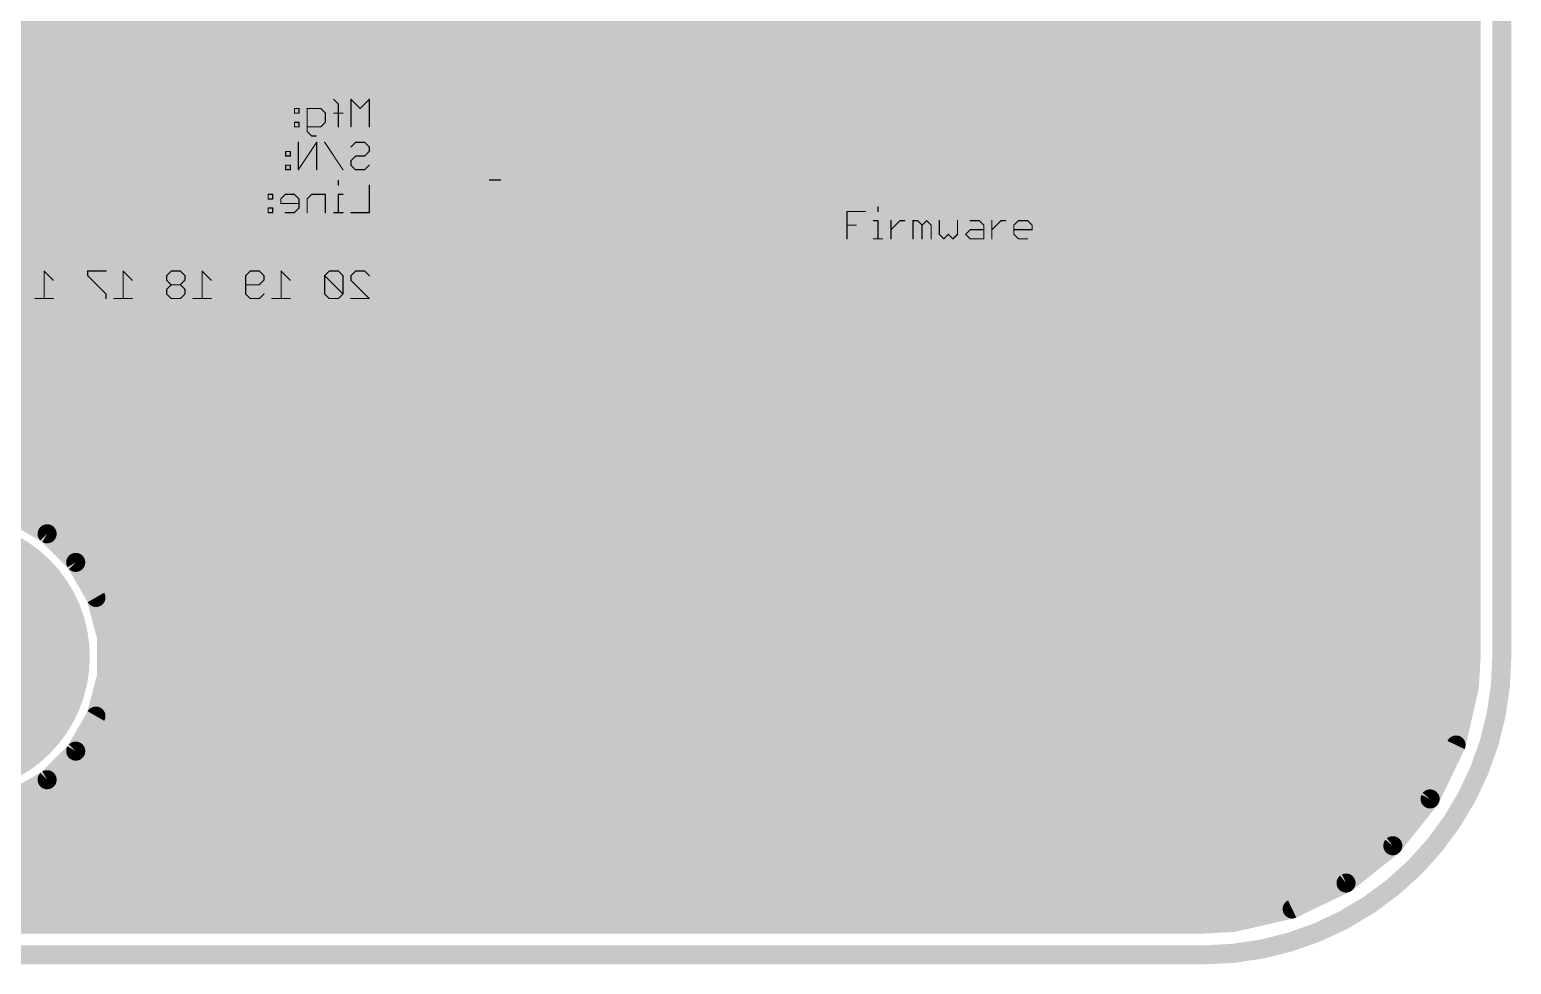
# Model space of a CAD drawing. Extents: x -14 to 61.4, y -16.8 to 62.4.
# Drawn here: x 29.58 to 61.16, y -0.2 to 19.71 of the extents above; entities that cross this region are included whole.
import ezdxf

# ---------------------------------------------------------------- set-up
doc = ezdxf.new("R2010")
doc.units = 0
for name, color, linetype in [('122', 253, 'CONTINUOUS'), ('16', 175, 'CONTINUOUS'), ('17', 82, 'CONTINUOUS'), ('19', 53, 'CONTINUOUS'), ('20', 7, 'CONTINUOUS'), ('30', 253, 'CONTINUOUS')]:
    doc.layers.add(name, color=color, linetype=linetype)

# ---------------------------------------------------------------- blocks, each defined once
blk = doc.blocks.new('RECT')
blk.add_solid([(-0.5, -0.5), (0.5, -0.5), (-0.5, 0.5), (0.5, 0.5)])
blk = doc.blocks.new('ROUNDP')
at = {"const_width": 0.5}
blk.add_lwpolyline([(0, -0.25, 1), (0, 0.25, 1), (0, -0.25)], format="xyb", dxfattribs=at)

msp = doc.modelspace()

# ---------------------------------------------------------------- linework, layer by layer
at = {"layer": '122', "const_width": 0.0254}
for points in [[(35.3205, 18.0301), (35.223, 18.0301)], [(35.223, 18.0301), (35.223, 17.9326)], [(35.3205, 17.9326), (35.3205, 18.0301)], [(35.492, 17.5429), (35.492, 18.0301)], [(35.492, 18.0301), (35.7843, 18.0301)], [(35.7843, 18.0301), (35.8818, 17.9326)], [(36.1585, 18.1275), (36.0611, 18.225)], [(36.1585, 17.6403), (36.1585, 18.1275)], [(36.6224, 18.0301), (36.4275, 18.225)], [(36.4275, 18.225), (36.4275, 17.6403)], [(36.8173, 18.225), (36.6224, 18.0301)], [(36.8173, 17.6403), (36.8173, 18.225)], [(35.223, 17.9326), (35.3205, 17.9326)], [(35.3205, 17.7377), (35.223, 17.7377)], [(35.223, 17.7377), (35.223, 17.6403)], [(35.3205, 17.6403), (35.3205, 17.7377)], [(35.8818, 17.7377), (35.7843, 17.6403)], [(35.8818, 17.9326), (35.8818, 17.7377)], [(36.256, 17.9326), (36.0611, 17.9326)], [(35.223, 17.6403), (35.3205, 17.6403)], [(35.7843, 17.6403), (35.492, 17.6403)], [(35.5894, 17.4454), (35.492, 17.5429)], [(35.6869, 17.4454), (35.5894, 17.4454)], [(35.1334, 17.1157), (35.0359, 17.1157)], [(35.0359, 17.1157), (35.0359, 17.0182)], [(35.1334, 17.0182), (35.1334, 17.1157)], [(35.6947, 17.3106), (35.3049, 16.7259)], [(35.3049, 16.7259), (35.3049, 17.3106)], [(35.6947, 16.7259), (35.6947, 17.3106)], [(36.256, 16.7259), (35.8662, 17.3106)], [(36.4275, 17.2131), (36.525, 17.3106)], [(36.525, 17.3106), (36.7199, 17.3106)], [(36.7199, 17.3106), (36.8173, 17.2131)], [(36.8173, 17.1157), (36.7199, 17.0182)], [(36.8173, 17.2131), (36.8173, 17.1157)], [(35.0359, 17.0182), (35.1334, 17.0182)], [(35.1334, 16.8233), (35.0359, 16.8233)], [(35.0359, 16.8233), (35.0359, 16.7259)], [(35.1334, 16.7259), (35.1334, 16.8233)], [(36.525, 17.0182), (36.4275, 16.9208)], [(36.4275, 16.9208), (36.4275, 16.8233)], [(36.4275, 16.8233), (36.525, 16.7259)], [(36.7199, 17.0182), (36.525, 17.0182)], [(36.7199, 16.7259), (36.8173, 16.8233)], [(35.0359, 16.7259), (35.1334, 16.7259)], [(36.1585, 16.4936), (36.1585, 16.3962)], [(36.525, 16.7259), (36.7199, 16.7259)], [(34.7592, 16.2013), (34.6617, 16.2013)], [(34.6617, 16.2013), (34.6617, 16.1038)], [(34.6617, 16.1038), (34.7592, 16.1038)], [(34.7592, 16.1038), (34.7592, 16.2013)], [(35.0281, 16.2013), (34.9307, 16.1038)], [(34.9307, 16.1038), (34.9307, 16.0064)], [(35.223, 16.2013), (35.0281, 16.2013)], [(35.3205, 16.1038), (35.223, 16.2013)], [(35.3205, 15.9089), (35.3205, 16.1038)], [(35.5894, 16.2013), (35.492, 16.1038)], [(35.492, 16.1038), (35.492, 15.8115)], [(35.8818, 16.2013), (35.5894, 16.2013)], [(35.8818, 15.8115), (35.8818, 16.2013)], [(36.256, 16.2013), (36.1585, 16.2013)], [(36.1585, 16.2013), (36.1585, 15.8115)], [(36.8173, 16.3962), (36.8173, 15.8115)], [(34.7592, 15.9089), (34.6617, 15.9089)], [(34.6617, 15.9089), (34.6617, 15.8115)], [(34.6617, 15.8115), (34.7592, 15.8115)], [(34.7592, 15.8115), (34.7592, 15.9089)], [(34.9307, 16.0064), (35.3205, 16.0064)], [(35.0281, 15.8115), (35.223, 15.8115)], [(35.223, 15.8115), (35.3205, 15.9089)], [(36.256, 15.8115), (36.0611, 15.8115)], [(36.8173, 15.8115), (36.4275, 15.8115)], [(47.0027, 15.2527), (47.0027, 15.8374)], [(47.0027, 15.8374), (47.3925, 15.8374)], [(47.6615, 15.9348), (47.6615, 15.8374)], [(47.0027, 15.545), (47.1976, 15.545)], [(47.564, 15.6425), (47.6615, 15.6425)], [(47.6615, 15.6425), (47.6615, 15.2527)], [(47.9382, 15.2527), (47.9382, 15.6425)], [(47.9382, 15.4476), (48.1331, 15.6425)], [(48.1331, 15.6425), (48.2306, 15.6425)], [(48.406, 15.2527), (48.406, 15.6425)], [(48.406, 15.6425), (48.5034, 15.6425)], [(48.5034, 15.6425), (48.6009, 15.545)], [(48.6009, 15.545), (48.6983, 15.6425)], [(48.6009, 15.545), (48.6009, 15.2527)], [(48.6983, 15.6425), (48.7958, 15.545)], [(48.7958, 15.545), (48.7958, 15.2527)], [(48.9673, 15.6425), (48.9673, 15.3501)], [(49.3571, 15.3501), (49.3571, 15.6425)], [(49.626, 15.6425), (49.8209, 15.6425)], [(49.8209, 15.6425), (49.9184, 15.545)], [(49.9184, 15.545), (49.9184, 15.2527)], [(50.0899, 15.2527), (50.0899, 15.6425)], [(50.0899, 15.4476), (50.2848, 15.6425)], [(50.2848, 15.6425), (50.3822, 15.6425)], [(50.5577, 15.545), (50.6551, 15.6425)], [(50.5577, 15.3501), (50.5577, 15.545)], [(50.6551, 15.6425), (50.85, 15.6425)], [(50.85, 15.6425), (50.9475, 15.545)], [(50.9475, 15.545), (50.9475, 15.4476)], [(47.564, 15.2527), (47.7589, 15.2527)], [(48.9673, 15.3501), (49.0647, 15.2527)], [(49.0647, 15.2527), (49.1622, 15.3501)], [(49.1622, 15.3501), (49.2596, 15.2527)], [(49.2596, 15.2527), (49.3571, 15.3501)], [(49.5286, 15.3501), (49.626, 15.4476)], [(49.626, 15.2527), (49.5286, 15.3501)], [(49.626, 15.4476), (49.9184, 15.4476)], [(49.9184, 15.2527), (49.626, 15.2527)], [(50.9475, 15.4476), (50.5577, 15.4476)], [(50.6551, 15.2527), (50.5577, 15.3501)], [(50.85, 15.2527), (50.6551, 15.2527)], [(30.0816, 14.3725), (29.8867, 14.5674)], [(29.8867, 14.5674), (29.8867, 13.9827)], [(31.2042, 14.5674), (30.8144, 14.5674)], [(30.8144, 14.5674), (30.8144, 14.4699)], [(31.7655, 14.3725), (31.5706, 14.5674)], [(31.5706, 14.5674), (31.5706, 13.9827)], [(32.5958, 14.5674), (32.4983, 14.4699)], [(32.7907, 14.5674), (32.5958, 14.5674)], [(32.8881, 14.4699), (32.7907, 14.5674)], [(33.4494, 14.3725), (33.2545, 14.5674)], [(33.2545, 14.5674), (33.2545, 13.9827)], [(34.1823, 14.4699), (34.2797, 14.5674)], [(34.2797, 14.5674), (34.4746, 14.5674)], [(34.4746, 14.5674), (34.5721, 14.4699)], [(35.1334, 14.3725), (34.9385, 14.5674)], [(34.9385, 14.5674), (34.9385, 13.9827)], [(35.9636, 14.5674), (35.8662, 14.4699)], [(36.1585, 14.5674), (35.9636, 14.5674)], [(36.256, 14.4699), (36.1585, 14.5674)], [(36.4275, 14.4699), (36.525, 14.5674)], [(36.525, 14.5674), (36.7199, 14.5674)], [(36.7199, 14.5674), (36.8173, 14.4699)], [(30.8144, 14.4699), (31.2042, 14.0801)], [(32.4983, 14.4699), (32.4983, 14.3725)], [(32.4983, 14.3725), (32.5958, 14.275)], [(32.5958, 14.275), (32.4983, 14.1776)], [(32.7907, 14.275), (32.5958, 14.275)], [(32.7907, 14.275), (32.8881, 14.3725)], [(32.8881, 14.1776), (32.7907, 14.275)], [(32.8881, 14.3725), (32.8881, 14.4699)], [(34.1823, 14.0801), (34.1823, 14.4699)], [(34.4746, 14.275), (34.1823, 14.275)], [(34.5721, 14.3725), (34.4746, 14.275)], [(34.5721, 14.4699), (34.5721, 14.3725)], [(35.8662, 14.4699), (35.8662, 14.0801)], [(36.256, 14.0801), (35.8662, 14.4699)], [(36.256, 14.0801), (36.256, 14.4699)], [(36.4275, 14.3725), (36.4275, 14.4699)], [(36.8173, 13.9827), (36.4275, 14.3725)], [(30.0816, 13.9827), (29.6918, 13.9827)], [(31.2042, 14.0801), (31.2042, 13.9827)], [(31.7655, 13.9827), (31.3757, 13.9827)], [(32.4983, 14.1776), (32.4983, 14.0801)], [(32.4983, 14.0801), (32.5958, 13.9827)], [(32.5958, 13.9827), (32.7907, 13.9827)], [(32.7907, 13.9827), (32.8881, 14.0801)], [(32.8881, 14.0801), (32.8881, 14.1776)], [(33.4494, 13.9827), (33.0596, 13.9827)], [(34.2797, 13.9827), (34.1823, 14.0801)], [(34.4746, 13.9827), (34.2797, 13.9827)], [(34.5721, 14.0801), (34.4746, 13.9827)], [(35.1334, 13.9827), (34.7436, 13.9827)], [(35.8662, 14.0801), (35.9636, 13.9827)], [(35.9636, 13.9827), (36.1585, 13.9827)], [(36.1585, 13.9827), (36.256, 14.0801)], [(36.4275, 13.9827), (36.8173, 13.9827)]]:
    msp.add_lwpolyline(points, dxfattribs=at)
at = {"layer": '122', "const_width": 0.0127}
for points in [[(35.223, 18.0364, 1), (35.223, 18.0237)], [(35.2294, 18.0301, 1), (35.2167, 18.0301)], [(35.3268, 18.0301, 1), (35.3141, 18.0301)], [(35.3205, 18.0237, 1), (35.3205, 18.0364)], [(35.4983, 18.0301, 1), (35.4856, 18.0301)], [(35.492, 18.0364, 1), (35.492, 18.0237)], [(35.7888, 18.0346, 1), (35.7798, 18.0256)], [(35.7843, 18.0237, 1), (35.7843, 18.0364)], [(36.0656, 18.2295, 1), (36.0566, 18.2205)], [(36.1649, 18.1275, 1), (36.1522, 18.1275)], [(36.1541, 18.1231, 1), (36.163, 18.132)], [(36.432, 18.2295, 1), (36.423, 18.2205)], [(36.4339, 18.225, 1), (36.4212, 18.225)], [(36.6179, 18.0346, 1), (36.6269, 18.0256)], [(36.6179, 18.0256, 1), (36.6269, 18.0346)], [(36.8237, 18.225, 1), (36.811, 18.225)], [(36.8218, 18.2205, 1), (36.8128, 18.2295)], [(35.223, 17.939, 1), (35.223, 17.9263)], [(35.223, 17.7441, 1), (35.223, 17.7314)], [(35.2167, 17.9326, 1), (35.2294, 17.9326)], [(35.2294, 17.7377, 1), (35.2167, 17.7377)], [(35.3141, 17.9326, 1), (35.3268, 17.9326)], [(35.3268, 17.7377, 1), (35.3141, 17.7377)], [(35.3205, 17.9263, 1), (35.3205, 17.939)], [(35.3205, 17.7314, 1), (35.3205, 17.7441)], [(35.8881, 17.9326, 1), (35.8754, 17.9326)], [(35.8754, 17.7377, 1), (35.8881, 17.7377)], [(35.8773, 17.9282, 1), (35.8863, 17.9371)], [(35.8863, 17.7333, 1), (35.8773, 17.7422)], [(36.0611, 17.939, 1), (36.0611, 17.9263)], [(36.256, 17.9263, 1), (36.256, 17.939)], [(35.223, 17.6467, 1), (35.223, 17.6339)], [(35.2167, 17.6403, 1), (35.2294, 17.6403)], [(35.3141, 17.6403, 1), (35.3268, 17.6403)], [(35.3205, 17.6339, 1), (35.3205, 17.6467)], [(35.492, 17.6467, 1), (35.492, 17.6339)], [(35.4965, 17.5473, 1), (35.4875, 17.5384)], [(35.4856, 17.5429, 1), (35.4983, 17.5429)], [(35.5894, 17.4518, 1), (35.5894, 17.4391)], [(35.5849, 17.4409, 1), (35.5939, 17.4499)], [(35.6869, 17.4391, 1), (35.6869, 17.4518)], [(35.7798, 17.6448, 1), (35.7888, 17.6358)], [(35.7843, 17.6339, 1), (35.7843, 17.6467)], [(36.1522, 17.6403, 1), (36.1649, 17.6403)], [(36.4212, 17.6403, 1), (36.4339, 17.6403)], [(36.811, 17.6403, 1), (36.8237, 17.6403)], [(35.0359, 17.122, 1), (35.0359, 17.1093)], [(35.0423, 17.1157, 1), (35.0296, 17.1157)], [(35.1397, 17.1157, 1), (35.127, 17.1157)], [(35.1334, 17.1093, 1), (35.1334, 17.122)], [(35.3112, 17.3106, 1), (35.2985, 17.3106)], [(35.701, 17.3106, 1), (35.6883, 17.3106)], [(35.7, 17.3071, 1), (35.6894, 17.3141)], [(35.8715, 17.3141, 1), (35.8609, 17.3071)], [(36.423, 17.2176, 1), (36.432, 17.2087)], [(36.525, 17.3169, 1), (36.525, 17.3042)], [(36.5294, 17.3061, 1), (36.5205, 17.3151)], [(36.7243, 17.3151, 1), (36.7154, 17.3061)], [(36.7199, 17.3042, 1), (36.7199, 17.3169)], [(36.8237, 17.2131, 1), (36.811, 17.2131)], [(36.811, 17.1157, 1), (36.8237, 17.1157)], [(36.8128, 17.2087, 1), (36.8218, 17.2176)], [(36.8218, 17.1112, 1), (36.8128, 17.1202)], [(35.0359, 17.0246, 1), (35.0359, 17.0119)], [(35.0359, 16.8297, 1), (35.0359, 16.817)], [(35.0296, 17.0182, 1), (35.0423, 17.0182)], [(35.0423, 16.8233, 1), (35.0296, 16.8233)], [(35.127, 17.0182, 1), (35.1397, 17.0182)], [(35.1397, 16.8233, 1), (35.127, 16.8233)], [(35.1334, 17.0119, 1), (35.1334, 17.0246)], [(35.1334, 16.817, 1), (35.1334, 16.8297)], [(36.423, 16.9253, 1), (36.432, 16.9163)], [(36.432, 16.8278, 1), (36.423, 16.8189)], [(36.4339, 16.9208, 1), (36.4212, 16.9208)], [(36.4212, 16.8233, 1), (36.4339, 16.8233)], [(36.525, 17.0246, 1), (36.525, 17.0119)], [(36.5294, 17.0138, 1), (36.5205, 17.0227)], [(36.7154, 17.0227, 1), (36.7243, 17.0138)], [(36.7199, 17.0119, 1), (36.7199, 17.0246)], [(36.8218, 16.8189, 1), (36.8128, 16.8278)], [(35.0359, 16.7323, 1), (35.0359, 16.7195)], [(35.0296, 16.7259, 1), (35.0423, 16.7259)], [(35.127, 16.7259, 1), (35.1397, 16.7259)], [(35.1334, 16.7195, 1), (35.1334, 16.7323)], [(35.2996, 16.7294, 1), (35.3102, 16.7224)], [(35.2985, 16.7259, 1), (35.3112, 16.7259)], [(35.6883, 16.7259, 1), (35.701, 16.7259)], [(36.1649, 16.4936, 1), (36.1522, 16.4936)], [(36.2507, 16.7224, 1), (36.2613, 16.7294)], [(36.525, 16.7323, 1), (36.525, 16.7195)], [(36.5205, 16.7214, 1), (36.5294, 16.7304)], [(36.7154, 16.7304, 1), (36.7243, 16.7214)], [(36.7199, 16.7195, 1), (36.7199, 16.7323)], [(34.6617, 16.2076, 1), (34.6617, 16.1949)], [(34.6617, 16.1102, 1), (34.6617, 16.0975)], [(34.6681, 16.2013, 1), (34.6554, 16.2013)], [(34.6554, 16.1038, 1), (34.6681, 16.1038)], [(34.7655, 16.2013, 1), (34.7528, 16.2013)], [(34.7528, 16.1038, 1), (34.7655, 16.1038)], [(34.7592, 16.1949, 1), (34.7592, 16.2076)], [(34.7592, 16.0975, 1), (34.7592, 16.1102)], [(34.937, 16.1038, 1), (34.9243, 16.1038)], [(34.9262, 16.1083, 1), (34.9352, 16.0994)], [(35.0281, 16.2076, 1), (35.0281, 16.1949)], [(35.0326, 16.1968, 1), (35.0236, 16.2058)], [(35.2275, 16.2058, 1), (35.2185, 16.1968)], [(35.223, 16.1949, 1), (35.223, 16.2076)], [(35.3268, 16.1038, 1), (35.3141, 16.1038)], [(35.316, 16.0994, 1), (35.325, 16.1083)], [(35.4983, 16.1038, 1), (35.4856, 16.1038)], [(35.4875, 16.1083, 1), (35.4965, 16.0994)], [(35.5894, 16.2076, 1), (35.5894, 16.1949)], [(35.5939, 16.1968, 1), (35.5849, 16.2058)], [(35.8881, 16.2013, 1), (35.8754, 16.2013)], [(35.8818, 16.1949, 1), (35.8818, 16.2076)], [(36.1585, 16.2076, 1), (36.1585, 16.1949)], [(36.1522, 16.3962, 1), (36.1649, 16.3962)], [(36.1649, 16.2013, 1), (36.1522, 16.2013)], [(36.256, 16.1949, 1), (36.256, 16.2076)], [(36.8237, 16.3962, 1), (36.811, 16.3962)], [(34.6617, 15.9153, 1), (34.6617, 15.9026)], [(34.6681, 15.9089, 1), (34.6554, 15.9089)], [(34.6617, 15.8178, 1), (34.6617, 15.8052)], [(34.6554, 15.8115, 1), (34.6681, 15.8115)], [(34.7655, 15.9089, 1), (34.7528, 15.9089)], [(34.7528, 15.8115, 1), (34.7655, 15.8115)], [(34.7592, 15.9026, 1), (34.7592, 15.9153)], [(34.7592, 15.8052, 1), (34.7592, 15.8178)], [(34.9307, 16.0127, 1), (34.9307, 16)], [(34.9243, 16.0064, 1), (34.937, 16.0064)], [(35.0281, 15.8178, 1), (35.0281, 15.8052)], [(35.2185, 15.816, 1), (35.2275, 15.807)], [(35.223, 15.8052, 1), (35.223, 15.8178)], [(35.3141, 15.9089, 1), (35.3268, 15.9089)], [(35.325, 15.9045, 1), (35.316, 15.9134)], [(35.3205, 16, 1), (35.3205, 16.0127)], [(35.4856, 15.8115, 1), (35.4983, 15.8115)], [(35.8754, 15.8115, 1), (35.8881, 15.8115)], [(36.0611, 15.8178, 1), (36.0611, 15.8052)], [(36.1522, 15.8115, 1), (36.1649, 15.8115)], [(36.256, 15.8052, 1), (36.256, 15.8178)], [(36.4275, 15.8178, 1), (36.4275, 15.8052)], [(36.811, 15.8115, 1), (36.8237, 15.8115)], [(36.8173, 15.8052, 1), (36.8173, 15.8178)], [(47.0027, 15.8437, 1), (47.0027, 15.831)], [(47.0091, 15.8374, 1), (46.9964, 15.8374)], [(47.3925, 15.831, 1), (47.3925, 15.8437)], [(47.6678, 15.9348, 1), (47.6551, 15.9348)], [(47.6551, 15.8374, 1), (47.6678, 15.8374)], [(47.0027, 15.5514, 1), (47.0027, 15.5387)], [(47.1976, 15.5387, 1), (47.1976, 15.5514)], [(47.564, 15.6488, 1), (47.564, 15.6361)], [(47.6678, 15.6425, 1), (47.6551, 15.6425)], [(47.6615, 15.6361, 1), (47.6615, 15.6488)], [(47.9446, 15.6425, 1), (47.9319, 15.6425)], [(48.1331, 15.6488, 1), (48.1331, 15.6361)], [(48.1376, 15.638, 1), (48.1286, 15.647)], [(48.2306, 15.6361, 1), (48.2306, 15.6488)], [(48.4123, 15.6425, 1), (48.3996, 15.6425)], [(48.406, 15.6488, 1), (48.406, 15.6361)], [(48.5079, 15.647, 1), (48.4989, 15.638)], [(48.5034, 15.6361, 1), (48.5034, 15.6488)], [(48.6072, 15.545, 1), (48.5945, 15.545)], [(48.5964, 15.5495, 1), (48.6054, 15.5406)], [(48.5964, 15.5406, 1), (48.6054, 15.5495)], [(48.7028, 15.647, 1), (48.6938, 15.638)], [(48.7028, 15.638, 1), (48.6938, 15.647)], [(48.8021, 15.545, 1), (48.7894, 15.545)], [(48.7913, 15.5406, 1), (48.8003, 15.5495)], [(48.9736, 15.6425, 1), (48.9609, 15.6425)], [(49.3634, 15.6425, 1), (49.3507, 15.6425)], [(49.626, 15.6488, 1), (49.626, 15.6361)], [(49.8254, 15.647, 1), (49.8165, 15.638)], [(49.8209, 15.6361, 1), (49.8209, 15.6488)], [(49.9247, 15.545, 1), (49.912, 15.545)], [(49.9139, 15.5406, 1), (49.9229, 15.5495)], [(50.0963, 15.6425, 1), (50.0836, 15.6425)], [(50.2848, 15.6488, 1), (50.2848, 15.6361)], [(50.2893, 15.638, 1), (50.2803, 15.647)], [(50.3822, 15.6361, 1), (50.3822, 15.6488)], [(50.564, 15.545, 1), (50.5513, 15.545)], [(50.5532, 15.5495, 1), (50.5622, 15.5406)], [(50.6551, 15.6488, 1), (50.6551, 15.6361)], [(50.6596, 15.638, 1), (50.6506, 15.647)], [(50.8545, 15.647, 1), (50.8455, 15.638)], [(50.85, 15.6361, 1), (50.85, 15.6488)], [(50.9538, 15.545, 1), (50.9411, 15.545)], [(50.943, 15.5406, 1), (50.9519, 15.5495)], [(46.9964, 15.2527, 1), (47.0091, 15.2527)], [(47.564, 15.2591, 1), (47.564, 15.2464)], [(47.6551, 15.2527, 1), (47.6678, 15.2527)], [(47.7589, 15.2464, 1), (47.7589, 15.2591)], [(47.9337, 15.4521, 1), (47.9427, 15.4431)], [(47.9319, 15.2527, 1), (47.9446, 15.2527)], [(48.3996, 15.2527, 1), (48.4123, 15.2527)], [(48.5945, 15.2527, 1), (48.6072, 15.2527)], [(48.7894, 15.2527, 1), (48.8021, 15.2527)], [(48.9718, 15.3546, 1), (48.9628, 15.3457)], [(48.9609, 15.3501, 1), (48.9736, 15.3501)], [(49.0602, 15.2572, 1), (49.0692, 15.2482)], [(49.0602, 15.2482, 1), (49.0692, 15.2572)], [(49.1667, 15.3546, 1), (49.1577, 15.3457)], [(49.1667, 15.3457, 1), (49.1577, 15.3546)], [(49.2551, 15.2572, 1), (49.2641, 15.2482)], [(49.2551, 15.2482, 1), (49.2641, 15.2572)], [(49.3507, 15.3501, 1), (49.3634, 15.3501)], [(49.3616, 15.3457, 1), (49.3526, 15.3546)], [(49.5331, 15.3546, 1), (49.5241, 15.3457)], [(49.5241, 15.3546, 1), (49.5331, 15.3457)], [(49.626, 15.4539, 1), (49.626, 15.4412)], [(49.626, 15.2591, 1), (49.626, 15.2464)], [(49.6305, 15.4431, 1), (49.6216, 15.4521)], [(49.6216, 15.2482, 1), (49.6305, 15.2572)], [(49.912, 15.2527, 1), (49.9247, 15.2527)], [(49.9184, 15.4412, 1), (49.9184, 15.4539)], [(49.9184, 15.2464, 1), (49.9184, 15.2591)], [(50.0854, 15.4521, 1), (50.0944, 15.4431)], [(50.0836, 15.2527, 1), (50.0963, 15.2527)], [(50.5577, 15.4539, 1), (50.5577, 15.4412)], [(50.5622, 15.3546, 1), (50.5532, 15.3457)], [(50.5513, 15.3501, 1), (50.564, 15.3501)], [(50.6551, 15.2591, 1), (50.6551, 15.2464)], [(50.6506, 15.2482, 1), (50.6596, 15.2572)], [(50.85, 15.2464, 1), (50.85, 15.2591)], [(50.9411, 15.4476, 1), (50.9538, 15.4476)], [(50.9475, 15.4412, 1), (50.9475, 15.4539)], [(29.893, 14.5674, 1), (29.8803, 14.5674)], [(29.8912, 14.5719, 1), (29.8822, 14.5629)], [(30.8144, 14.5737, 1), (30.8144, 14.561)], [(30.8208, 14.5674, 1), (30.8081, 14.5674)], [(31.2042, 14.561, 1), (31.2042, 14.5737)], [(31.5751, 14.5719, 1), (31.5661, 14.5629)], [(31.577, 14.5674, 1), (31.5643, 14.5674)], [(32.5958, 14.5737, 1), (32.5958, 14.561)], [(32.6003, 14.5629, 1), (32.5913, 14.5719)], [(32.7952, 14.5719, 1), (32.7862, 14.5629)], [(32.7907, 14.561, 1), (32.7907, 14.5737)], [(33.2609, 14.5674, 1), (33.2482, 14.5674)], [(33.259, 14.5719, 1), (33.2501, 14.5629)], [(34.2797, 14.5737, 1), (34.2797, 14.561)], [(34.2842, 14.5629, 1), (34.2752, 14.5719)], [(34.4791, 14.5719, 1), (34.4701, 14.5629)], [(34.4746, 14.561, 1), (34.4746, 14.5737)], [(34.943, 14.5719, 1), (34.934, 14.5629)], [(34.9448, 14.5674, 1), (34.9321, 14.5674)], [(35.9636, 14.5737, 1), (35.9636, 14.561)], [(35.9681, 14.5629, 1), (35.9592, 14.5719)], [(36.163, 14.5719, 1), (36.1541, 14.5629)], [(36.1585, 14.561, 1), (36.1585, 14.5737)], [(36.525, 14.5737, 1), (36.525, 14.561)], [(36.5294, 14.5629, 1), (36.5205, 14.5719)], [(36.7243, 14.5719, 1), (36.7154, 14.5629)], [(36.7199, 14.561, 1), (36.7199, 14.5737)], [(30.0771, 14.368, 1), (30.0861, 14.377)], [(30.8189, 14.4744, 1), (30.8099, 14.4655)], [(30.8081, 14.4699, 1), (30.8208, 14.4699)], [(31.761, 14.368, 1), (31.77, 14.377)], [(32.4938, 14.4744, 1), (32.5028, 14.4655)], [(32.5028, 14.377, 1), (32.4938, 14.368)], [(32.5047, 14.4699, 1), (32.492, 14.4699)], [(32.492, 14.3725, 1), (32.5047, 14.3725)], [(32.5958, 14.2814, 1), (32.5958, 14.2687)], [(32.6003, 14.2706, 1), (32.5913, 14.2795)], [(32.5913, 14.2706, 1), (32.6003, 14.2795)], [(32.7952, 14.2795, 1), (32.7862, 14.2706)], [(32.7862, 14.2795, 1), (32.7952, 14.2706)], [(32.7907, 14.2687, 1), (32.7907, 14.2814)], [(32.8945, 14.4699, 1), (32.8818, 14.4699)], [(32.8818, 14.3725, 1), (32.8945, 14.3725)], [(32.8836, 14.4655, 1), (32.8926, 14.4744)], [(32.8926, 14.368, 1), (32.8836, 14.377)], [(33.445, 14.368, 1), (33.4539, 14.377)], [(34.1886, 14.4699, 1), (34.1759, 14.4699)], [(34.1778, 14.4744, 1), (34.1868, 14.4655)], [(34.1823, 14.2814, 1), (34.1823, 14.2687)], [(34.4701, 14.2795, 1), (34.4791, 14.2706)], [(34.4746, 14.2687, 1), (34.4746, 14.2814)], [(34.5784, 14.4699, 1), (34.5657, 14.4699)], [(34.5657, 14.3725, 1), (34.5784, 14.3725)], [(34.5676, 14.4655, 1), (34.5766, 14.4744)], [(34.5766, 14.368, 1), (34.5676, 14.377)], [(35.1289, 14.368, 1), (35.1379, 14.377)], [(35.8725, 14.4699, 1), (35.8598, 14.4699)], [(35.8707, 14.4744, 1), (35.8617, 14.4655)], [(35.8617, 14.4744, 1), (35.8707, 14.4655)], [(36.2623, 14.4699, 1), (36.2496, 14.4699)], [(36.2515, 14.4655, 1), (36.2605, 14.4744)], [(36.423, 14.4744, 1), (36.432, 14.4655)], [(36.432, 14.377, 1), (36.423, 14.368)], [(36.4339, 14.4699, 1), (36.4212, 14.4699)], [(36.4212, 14.3725, 1), (36.4339, 14.3725)], [(36.8128, 14.4655, 1), (36.8218, 14.4744)], [(29.6918, 13.9891, 1), (29.6918, 13.9764)], [(29.8803, 13.9827, 1), (29.893, 13.9827)], [(30.0816, 13.9764, 1), (30.0816, 13.9891)], [(31.2106, 14.0801, 1), (31.1979, 14.0801)], [(31.1979, 13.9827, 1), (31.2106, 13.9827)], [(31.1997, 14.0757, 1), (31.2087, 14.0846)], [(31.3757, 13.9891, 1), (31.3757, 13.9764)], [(31.5643, 13.9827, 1), (31.577, 13.9827)], [(31.7655, 13.9764, 1), (31.7655, 13.9891)], [(32.4938, 14.1821, 1), (32.5028, 14.1731)], [(32.5028, 14.0846, 1), (32.4938, 14.0757)], [(32.5047, 14.1776, 1), (32.492, 14.1776)], [(32.492, 14.0801, 1), (32.5047, 14.0801)], [(32.5958, 13.9891, 1), (32.5958, 13.9764)], [(32.5913, 13.9782, 1), (32.6003, 13.9872)], [(32.7862, 13.9872, 1), (32.7952, 13.9782)], [(32.7907, 13.9764, 1), (32.7907, 13.9891)], [(32.8945, 14.1776, 1), (32.8818, 14.1776)], [(32.8818, 14.0801, 1), (32.8945, 14.0801)], [(32.8836, 14.1731, 1), (32.8926, 14.1821)], [(32.8926, 14.0757, 1), (32.8836, 14.0846)], [(33.0596, 13.9891, 1), (33.0596, 13.9764)], [(33.2482, 13.9827, 1), (33.2609, 13.9827)], [(33.4494, 13.9764, 1), (33.4494, 13.9891)], [(34.1868, 14.0846, 1), (34.1778, 14.0757)], [(34.1759, 14.0801, 1), (34.1886, 14.0801)], [(34.2797, 13.9891, 1), (34.2797, 13.9764)], [(34.2752, 13.9782, 1), (34.2842, 13.9872)], [(34.4701, 13.9872, 1), (34.4791, 13.9782)], [(34.4746, 13.9764, 1), (34.4746, 13.9891)], [(34.5766, 14.0757, 1), (34.5676, 14.0846)], [(34.7436, 13.9891, 1), (34.7436, 13.9764)], [(34.9321, 13.9827, 1), (34.9448, 13.9827)], [(35.1334, 13.9764, 1), (35.1334, 13.9891)], [(35.8707, 14.0846, 1), (35.8617, 14.0757)], [(35.8598, 14.0801, 1), (35.8725, 14.0801)], [(35.9636, 13.9891, 1), (35.9636, 13.9764)], [(35.9592, 13.9782, 1), (35.9681, 13.9872)], [(36.1541, 13.9872, 1), (36.163, 13.9782)], [(36.1585, 13.9764, 1), (36.1585, 13.9891)], [(36.2496, 14.0801, 1), (36.2623, 14.0801)], [(36.2605, 14.0757, 1), (36.2515, 14.0846)], [(36.2515, 14.0757, 1), (36.2605, 14.0846)], [(36.4275, 13.9891, 1), (36.4275, 13.9764)], [(36.8128, 13.9782, 1), (36.8218, 13.9872)], [(36.8173, 13.9764, 1), (36.8173, 13.9891)]]:
    msp.add_lwpolyline(points, format="xyb", dxfattribs=at)
at = {"layer": '16', "const_width": 0.4064}
for points in [[(60.3036, 26.6284), (60.3036, 6.35)], [(14.6264, 19.9136), (60.3036, 19.9136)], [(14.6264, 19.5072), (60.3036, 19.5072)], [(14.6264, 19.1008), (60.3036, 19.1008)], [(14.6264, 18.6944), (60.3036, 18.6944)], [(14.6264, 18.288), (60.3036, 18.288)], [(14.6264, 17.8816), (60.3036, 17.8816)], [(14.6264, 17.4752), (60.3036, 17.4752)], [(14.6264, 17.0688), (60.3036, 17.0688)], [(14.6264, 16.6624), (60.3036, 16.6624)], [(14.6264, 16.256), (60.3036, 16.256)], [(14.6264, 15.8496), (60.3036, 15.8496)], [(14.6264, 15.4432), (60.3036, 15.4432)], [(14.6264, 15.0368), (60.3036, 15.0368)], [(14.6264, 14.6304), (60.3036, 14.6304)], [(14.6264, 14.224), (60.3036, 14.224)], [(14.6324, 13.8176), (60.3036, 13.8176)], [(14.6484, 13.4112), (60.3036, 13.4112)], [(14.6643, 13.0048), (60.3036, 13.0048)], [(14.7192, 12.5984), (60.3036, 12.5984)], [(14.7836, 12.192), (60.3036, 12.192)], [(14.848, 11.7856), (60.3036, 11.7856)], [(14.9123, 11.3792), (60.3036, 11.3792)], [(14.9767, 10.9728), (60.3036, 10.9728)], [(15.0903, 10.5664), (60.3036, 10.5664)], [(15.2223, 10.16), (60.3036, 10.16)], [(15.3544, 9.7536), (60.3036, 9.7536)], [(29.9504, 8.97), (29.2038, 9.4011)], [(29.2971, 9.3472), (60.3036, 9.3472)], [(30.56, 8.3604), (29.9504, 8.97)], [(29.9796, 8.9408), (60.3036, 8.9408)], [(30.386, 8.5344), (60.3036, 8.5344)], [(30.9911, 7.6138), (30.56, 8.3604)], [(30.6942, 8.128), (60.3036, 8.128)], [(30.9288, 7.7216), (60.3036, 7.7216)], [(31.2142, 6.7811), (30.9911, 7.6138)], [(31.0711, 7.3152), (60.3036, 7.3152)], [(31.18, 6.9088), (60.3036, 6.9088)], [(31.2142, 5.9189), (31.2142, 6.7811)], [(31.2142, 6.5024), (60.3036, 6.5024)], [(60.3036, 6.35), (60.2678, 5.7125)], [(30.9911, 5.0862), (31.2142, 5.9189)], [(31.2142, 6.096), (60.2893, 6.096)], [(31.1527, 5.6896), (60.2626, 5.6896)], [(60.2678, 5.7125), (59.9841, 4.4695)], [(31.0439, 5.2832), (60.1698, 5.2832)], [(30.56, 4.3396), (30.9911, 5.0862)], [(30.8702, 4.8768), (60.0771, 4.8768)], [(29.9504, 3.73), (30.56, 4.3396)], [(30.6355, 4.4704), (59.9843, 4.4704)], [(59.9841, 4.4695), (59.4309, 3.3208)], [(30.2844, 4.064), (59.7888, 4.064)], [(29.2038, 3.2989), (29.9504, 3.73)], [(29.825, 3.6576), (59.5931, 3.6576)], [(59.4309, 3.3208), (58.636, 2.324)], [(29.0257, 3.2512), (59.3754, 3.2512)], [(20.6719, 2.8448), (59.0513, 2.8448)], [(21.3367, 2.4384), (58.7272, 2.4384)], [(58.636, 2.324), (57.6392, 1.5291)], [(22.1343, 2.032), (58.2698, 2.032)], [(22.9812, 1.6256), (57.7602, 1.6256)], [(57.6392, 1.5291), (56.4905, 0.9759)], [(24.232, 1.2192), (56.9957, 1.2192)], [(26.1671, 0.8128), (55.7759, 0.8128)], [(56.4905, 0.9759), (55.2475, 0.6922)], [(54.61, 0.6564), (27.94, 0.6564)], [(55.2475, 0.6922), (54.61, 0.6564)]]:
    msp.add_lwpolyline(points, dxfattribs=at)
at = {"layer": '16', "const_width": 0.2032}
for points in [[(60.3036, 19.4056, 1), (60.3036, 19.6088)], [(60.3036, 18.9992, 1), (60.3036, 19.2024)], [(60.3036, 18.5928, 1), (60.3036, 18.796)], [(60.3036, 18.1864, 1), (60.3036, 18.3896)], [(60.3036, 17.78, 1), (60.3036, 17.9832)], [(60.3036, 17.3736, 1), (60.3036, 17.5768)], [(60.3036, 16.9672, 1), (60.3036, 17.1704)], [(60.3036, 16.5608, 1), (60.3036, 16.764)], [(60.3036, 16.1544, 1), (60.3036, 16.3576)], [(60.3036, 15.748, 1), (60.3036, 15.9512)], [(60.3036, 15.3416, 1), (60.3036, 15.5448)], [(60.3036, 14.9352, 1), (60.3036, 15.1384)], [(60.3036, 14.5288, 1), (60.3036, 14.732)], [(60.3036, 14.1224, 1), (60.3036, 14.3256)], [(60.3036, 13.716, 1), (60.3036, 13.9192)], [(60.3036, 13.3096, 1), (60.3036, 13.5128)], [(60.3036, 12.9032, 1), (60.3036, 13.1064)], [(60.3036, 12.4968, 1), (60.3036, 12.7)], [(60.3036, 12.0904, 1), (60.3036, 12.2936)], [(60.3036, 11.684, 1), (60.3036, 11.8872)], [(60.3036, 11.2776, 1), (60.3036, 11.4808)], [(60.3036, 10.8712, 1), (60.3036, 11.0744)], [(60.3036, 10.4648, 1), (60.3036, 10.668)], [(60.3036, 10.0584, 1), (60.3036, 10.2616)], [(60.3036, 9.652, 1), (60.3036, 9.8552)], [(60.3036, 9.2456, 1), (60.3036, 9.4488)], [(30.0222, 9.0419, 1), (29.8786, 8.8982)], [(29.9796, 9.0424, 1), (29.9796, 8.8392)], [(29.8996, 8.882, 1), (30.0012, 9.058)], [(60.3036, 8.8392, 1), (60.3036, 9.0424)], [(30.386, 8.636, 1), (30.386, 8.4328)], [(30.648, 8.4112, 1), (30.472, 8.3096)], [(30.4882, 8.2886, 1), (30.6319, 8.4322)], [(60.3036, 8.4328, 1), (60.3036, 8.636)], [(30.6942, 8.2296, 1), (30.6942, 8.0264)], [(60.3036, 8.0264, 1), (60.3036, 8.2296)], [(30.9288, 7.8232, 1), (30.9288, 7.62)], [(60.3036, 7.62, 1), (60.3036, 7.8232)], [(31.0892, 7.6401, 1), (30.8929, 7.5875)], [(30.9031, 7.563, 1), (31.0791, 7.6646)], [(31.0711, 7.4168, 1), (31.0711, 7.2136)], [(60.3036, 7.2136, 1), (60.3036, 7.4168)], [(31.18, 7.0104, 1), (31.18, 6.8072)], [(31.3158, 6.7811, 1), (31.1126, 6.7811)], [(60.3036, 6.8072, 1), (60.3036, 7.0104)], [(31.2142, 6.604, 1), (31.2142, 6.4008)], [(31.1161, 6.7548, 1), (31.3123, 6.8074)], [(60.3036, 6.4008, 1), (60.3036, 6.604)], [(60.202, 6.35, 1), (60.4052, 6.35)], [(60.405, 6.3443, 1), (60.2022, 6.3557)], [(31.2142, 6.1976, 1), (31.2142, 5.9944)], [(31.1126, 5.9189, 1), (31.3158, 5.9189)], [(31.3123, 5.8926, 1), (31.1161, 5.9452)], [(60.2893, 5.9944, 1), (60.2893, 6.1976)], [(31.1527, 5.7912, 1), (31.1527, 5.588)], [(60.1664, 5.7182, 1), (60.3692, 5.7068)], [(60.3669, 5.6899, 1), (60.1687, 5.7351)], [(60.2626, 5.588, 1), (60.2626, 5.7912)], [(31.0439, 5.3848, 1), (31.0439, 5.1816)], [(60.1698, 5.1816, 1), (60.1698, 5.3848)], [(30.8702, 4.9784, 1), (30.8702, 4.7752)], [(30.8929, 5.1125, 1), (31.0892, 5.0599)], [(31.0791, 5.0354, 1), (30.9031, 5.137)], [(60.0771, 4.7752, 1), (60.0771, 4.9784)], [(30.472, 4.3904, 1), (30.648, 4.2888)], [(30.6319, 4.2678, 1), (30.4882, 4.4114)], [(30.6355, 4.572, 1), (30.6355, 4.3688)], [(59.885, 4.4921, 1), (60.0831, 4.4469)], [(60.0756, 4.4254, 1), (59.8926, 4.5136)], [(59.9843, 4.3688, 1), (59.9843, 4.572)], [(30.2844, 4.1656, 1), (30.2844, 3.9624)], [(59.7888, 3.9624, 1), (59.7888, 4.1656)], [(29.825, 3.7592, 1), (29.825, 3.556)], [(29.8786, 3.8018, 1), (30.0222, 3.6581)], [(30.0012, 3.642, 1), (29.8996, 3.818)], [(59.5931, 3.556, 1), (59.5931, 3.7592)], [(59.5103, 3.2575, 1), (59.3515, 3.3842)], [(59.3394, 3.3649, 1), (59.5224, 3.2767)], [(59.3754, 3.1496, 1), (59.3754, 3.3528)], [(59.0513, 2.7432, 1), (59.0513, 2.9464)], [(58.6993, 2.2446, 1), (58.5726, 2.4034)], [(58.7272, 2.3368, 1), (58.7272, 2.54)], [(58.2698, 1.9304, 1), (58.2698, 2.1336)], [(58.5565, 2.3874, 1), (58.7154, 2.2607)], [(57.5758, 1.6085, 1), (57.7025, 1.4497)], [(57.6833, 1.4375, 1), (57.5951, 1.6206)], [(57.7602, 1.524, 1), (57.7602, 1.7272)], [(56.9957, 1.1176, 1), (56.9957, 1.3208)], [(55.7759, 0.7112, 1), (55.7759, 0.9144)], [(56.4464, 1.0674, 1), (56.5346, 0.8844)], [(56.5131, 0.8769, 1), (56.4679, 1.075)], [(54.6043, 0.7578, 1), (54.6157, 0.555)], [(54.61, 0.5548, 1), (54.61, 0.758)], [(55.2249, 0.7912, 1), (55.2701, 0.5931)], [(55.2532, 0.5908, 1), (55.2418, 0.7936)]]:
    msp.add_lwpolyline(points, format="xyb", dxfattribs=at)
at = {"layer": '19'}
msp.add_line((39.37, 16.51), (39.62, 16.51), dxfattribs=at)
at = {"layer": '20', "const_width": 0.4064}
for points in [[(60.96, 26.67), (60.96, 6.35)], [(54.61, 0), (27.94, 0)]]:
    msp.add_lwpolyline(points, dxfattribs=at)
at = {"layer": '20'}
for points, const_width in [([(54.61, 0, 0.4142), (60.96, 6.35)], 0.4064), ([(61.0616, 6.35, 1), (60.8584, 6.35)], 0.2032), ([(60.8584, 6.35, 1), (61.0616, 6.35)], 0.2032), ([(54.61, 0.1016, 1), (54.61, -0.1016)], 0.2032), ([(54.61, -0.1016, 1), (54.61, 0.1016)], 0.2032)]:
    msp.add_lwpolyline(points, format="xyb", dxfattribs=dict(at, const_width=const_width))

# ---------------------------------------------------------------- block references
at = {"layer": '122'}
for p, xscale, yscale in [((31.0697, 17.9364), 7.9161, 0.7783), ((30.8556, 16.9187), 7.9161, 0.7783), ((30.4752, 15.9738), 7.9161, 0.7783), ((48.895, 11.43), 13.97, 5.08)]:
    msp.add_blockref('RECT', p, dxfattribs=dict(at, xscale=xscale, yscale=yscale))
at = {"layer": '17', "xscale": 5.842, "yscale": 5.842}
msp.add_blockref('ROUNDP', (27.94, 6.35), dxfattribs=at)
at = {"layer": '30', "xscale": 5.842, "yscale": 5.842}
msp.add_blockref('ROUNDP', (27.94, 6.35), dxfattribs=at)

doc.saveas('drawing.dxf')
